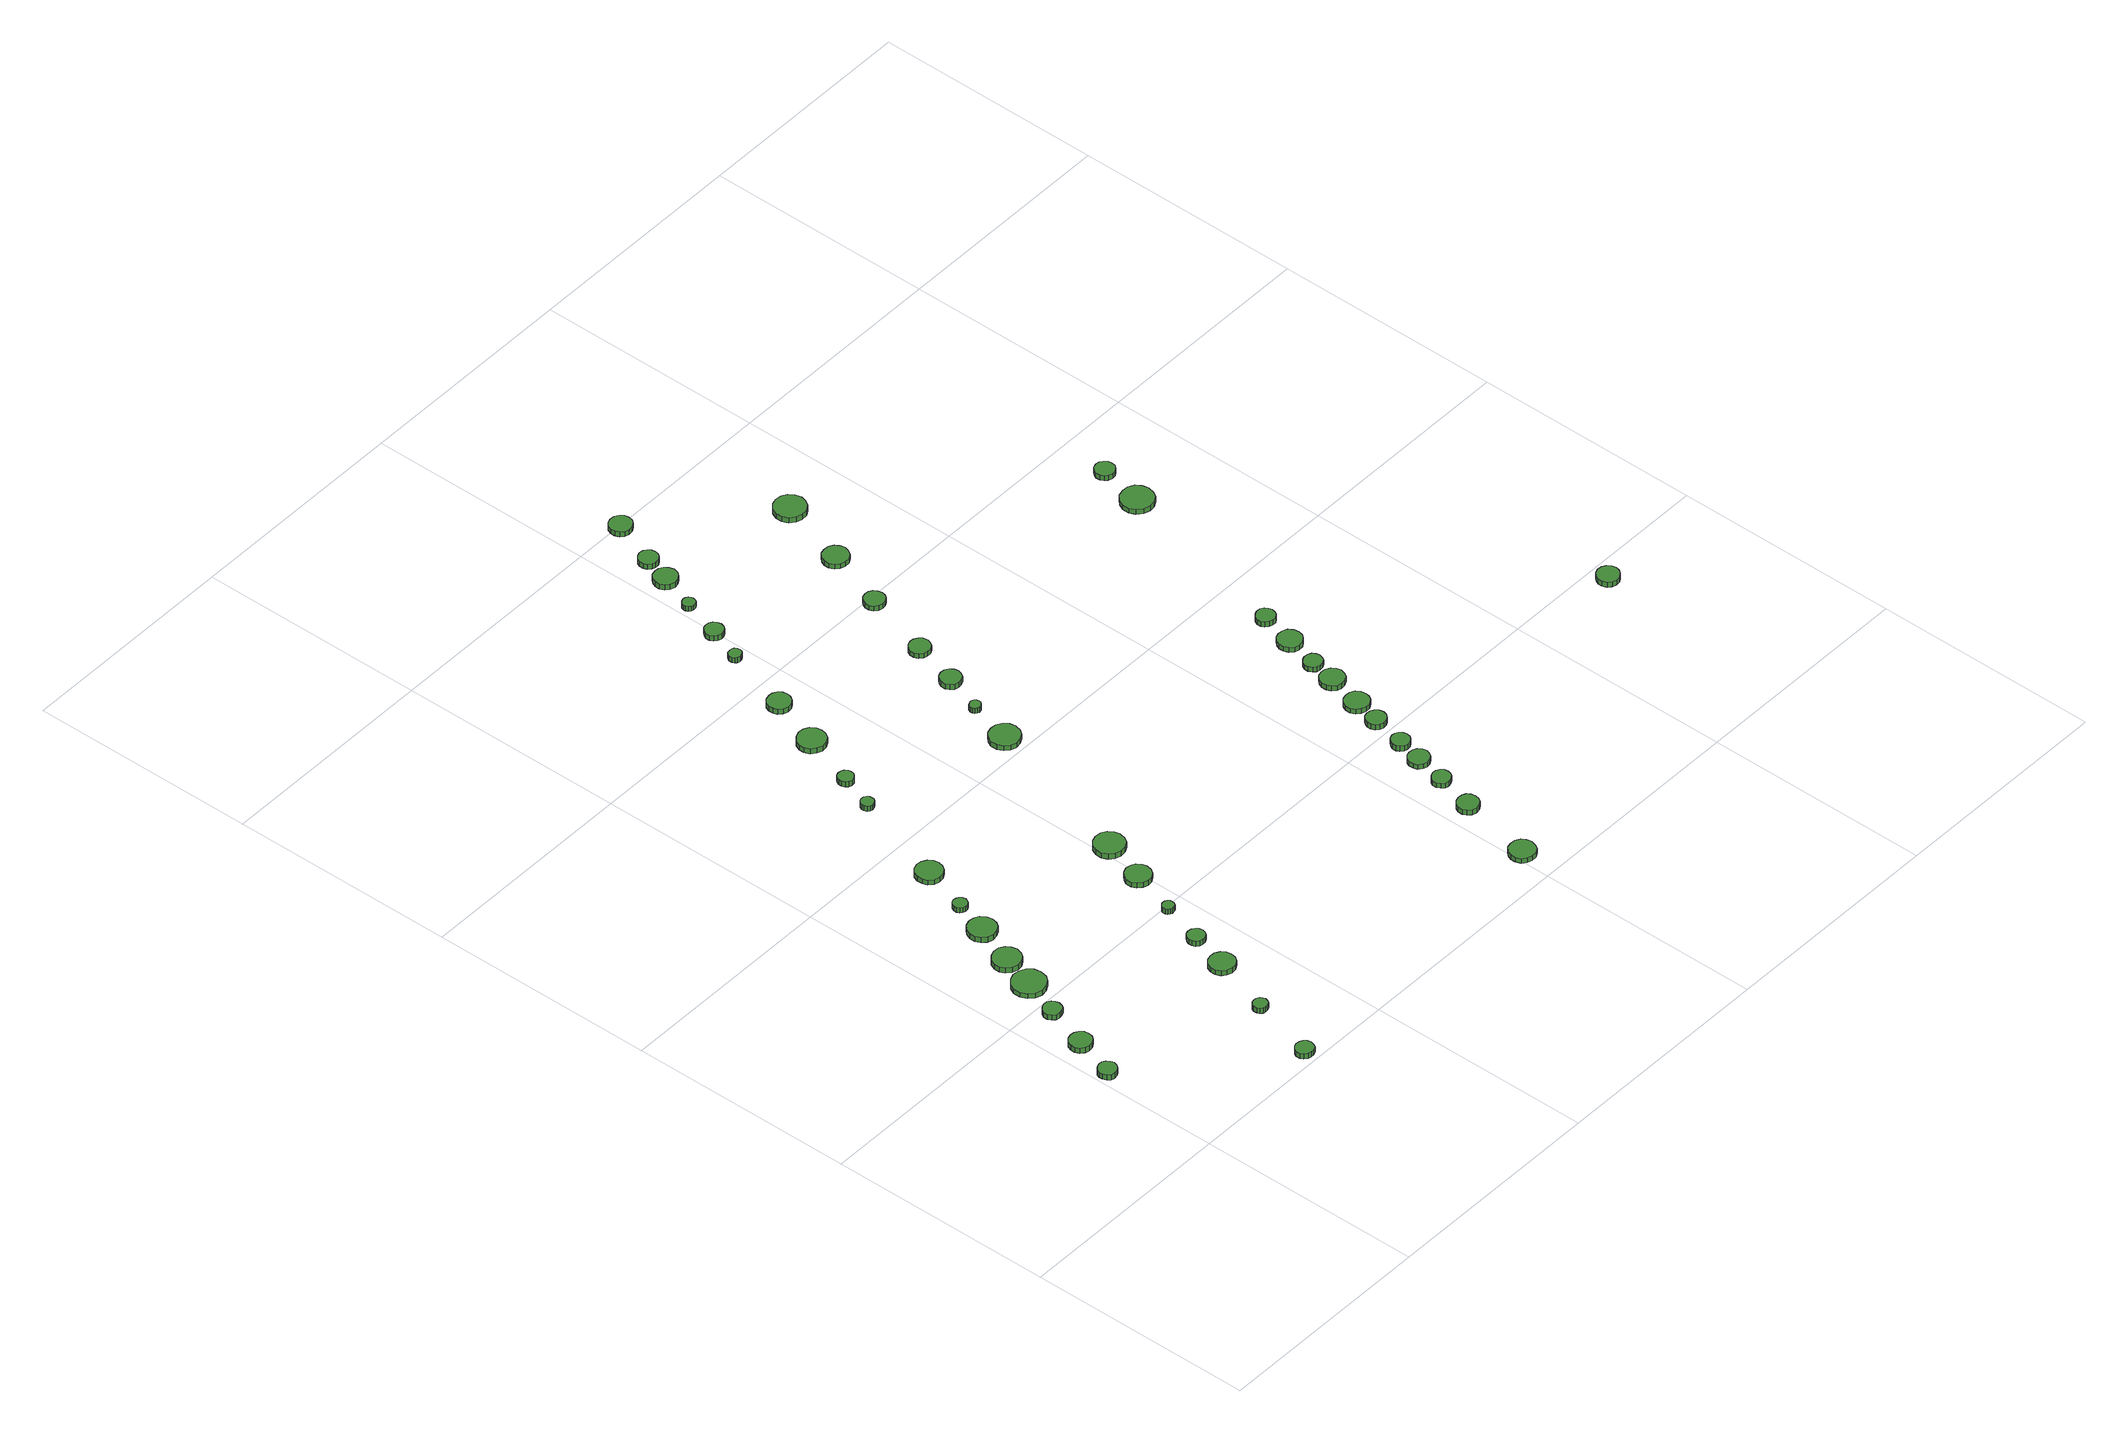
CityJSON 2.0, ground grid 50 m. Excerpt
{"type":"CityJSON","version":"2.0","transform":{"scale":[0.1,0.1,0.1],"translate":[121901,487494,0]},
"CityObjects":{
"tree1":{"type":"SolitaryVegetationObject","attributes":{"function":"something"},"geometry":[{"type":"MultiSurface","lod":"1","boundaries":[[[0,1,2,3,4,5,6,7,8,9,10,11,12,13,14]],[[15,16,17,18,19,20,21,22,23,24,25,26,27,28,29]],[[0,29,28,1]],[[1,28,27,2]],[[2,27,26,3]],[[3,26,25,4]],[[4,25,24,5]],[[5,24,23,6]],[[6,23,22,7]],[[7,22,21,8]],[[8,21,20,9]],[[9,20,19,10]],[[10,19,18,11]],[[11,18,17,12]],[[12,17,16,13]],[[13,16,15,14]],[[14,15,29,0]]]}]},
"tree2":{"type":"SolitaryVegetationObject","attributes":{"function":"something"},"geometry":[{"type":"MultiSurface","lod":"1","boundaries":[[[30,31,32,33,34,35,36,37,38,39,40,41,42,43,44]],[[45,46,47,48,49,50,51,52,53,54,55,56,57,58,59]],[[30,59,58,31]],[[31,58,57,32]],[[32,57,56,33]],[[33,56,55,34]],[[34,55,54,35]],[[35,54,53,36]],[[36,53,52,37]],[[37,52,51,38]],[[38,51,50,39]],[[39,50,49,40]],[[40,49,48,41]],[[41,48,47,42]],[[42,47,46,43]],[[43,46,45,44]],[[44,45,59,30]]]}]},
"tree3":{"type":"SolitaryVegetationObject","attributes":{"function":"something"},"geometry":[{"type":"MultiSurface","lod":"1","boundaries":[[[60,61,62,63,64,65,66,67,68,69,70,71,72,73,74]],[[75,76,77,78,79,80,81,82,83,84,85,86,87,88,89]],[[60,89,88,61]],[[61,88,87,62]],[[62,87,86,63]],[[63,86,85,64]],[[64,85,84,65]],[[65,84,83,66]],[[66,83,82,67]],[[67,82,81,68]],[[68,81,80,69]],[[69,80,79,70]],[[70,79,78,71]],[[71,78,77,72]],[[72,77,76,73]],[[73,76,75,74]],[[74,75,89,60]]]}]},
"tree4":{"type":"SolitaryVegetationObject","attributes":{"function":"something"},"geometry":[{"type":"MultiSurface","lod":"1","boundaries":[[[90,91,92,93,94,95,96,97,98,99,100,101,102,103,104]],[[105,106,107,108,109,110,111,112,113,114,115,116,117,118,119]],[[90,119,118,91]],[[91,118,117,92]],[[92,117,116,93]],[[93,116,115,94]],[[94,115,114,95]],[[95,114,113,96]],[[96,113,112,97]],[[97,112,111,98]],[[98,111,110,99]],[[99,110,109,100]],[[100,109,108,101]],[[101,108,107,102]],[[102,107,106,103]],[[103,106,105,104]],[[104,105,119,90]]]}]},
"tree5":{"type":"SolitaryVegetationObject","attributes":{"function":"something"},"geometry":[{"type":"MultiSurface","lod":"1","boundaries":[[[120,121,122,123,124,125,126,127,128,129,130,131,132,133,134]],[[135,136,137,138,139,140,141,142,143,144,145,146,147,148,149]],[[120,149,148,121]],[[121,148,147,122]],[[122,147,146,123]],[[123,146,145,124]],[[124,145,144,125]],[[125,144,143,126]],[[126,143,142,127]],[[127,142,141,128]],[[128,141,140,129]],[[129,140,139,130]],[[130,139,138,131]],[[131,138,137,132]],[[132,137,136,133]],[[133,136,135,134]],[[134,135,149,120]]]}]},
"tree6":{"type":"SolitaryVegetationObject","attributes":{"function":"something"},"geometry":[{"type":"MultiSurface","lod":"1","boundaries":[[[150,151,152,153,154,155,156,157,158,159,160,161,162,163,164]],[[165,166,167,168,169,170,171,172,173,174,175,176,177,178,179]],[[150,179,178,151]],[[151,178,177,152]],[[152,177,176,153]],[[153,176,175,154]],[[154,175,174,155]],[[155,174,173,156]],[[156,173,172,157]],[[157,172,171,158]],[[158,171,170,159]],[[159,170,169,160]],[[160,169,168,161]],[[161,168,167,162]],[[162,167,166,163]],[[163,166,165,164]],[[164,165,179,150]]]}]},
"tree7":{"type":"SolitaryVegetationObject","attributes":{"function":"something"},"geometry":[{"type":"MultiSurface","lod":"1","boundaries":[[[180,181,182,183,184,185,186,187,188,189,190,191,192,193,194]],[[195,196,197,198,199,200,201,202,203,204,205,206,207,208,209]],[[180,209,208,181]],[[181,208,207,182]],[[182,207,206,183]],[[183,206,205,184]],[[184,205,204,185]],[[185,204,203,186]],[[186,203,202,187]],[[187,202,201,188]],[[188,201,200,189]],[[189,200,199,190]],[[190,199,198,191]],[[191,198,197,192]],[[192,197,196,193]],[[193,196,195,194]],[[194,195,209,180]]]}]},
"tree8":{"type":"SolitaryVegetationObject","attributes":{"function":"something"},"geometry":[{"type":"MultiSurface","lod":"1","boundaries":[[[210,211,212,213,214,215,216,217,218,219,220,221,222,223,224]],[[225,226,227,228,229,230,231,232,233,234,235,236,237,238,239]],[[210,239,238,211]],[[211,238,237,212]],[[212,237,236,213]],[[213,236,235,214]],[[214,235,234,215]],[[215,234,233,216]],[[216,233,232,217]],[[217,232,231,218]],[[218,231,230,219]],[[219,230,229,220]],[[220,229,228,221]],[[221,228,227,222]],[[222,227,226,223]],[[223,226,225,224]],[[224,225,239,210]]]}]},
"tree9":{"type":"SolitaryVegetationObject","attributes":{"function":"something"},"geometry":[{"type":"MultiSurface","lod":"1","boundaries":[[[240,241,242,243,244,245,246,247,248,249,250,251,252,253,254]],[[255,256,257,258,259,260,261,262,263,264,265,266,267,268,269]],[[240,269,268,241]],[[241,268,267,242]],[[242,267,266,243]],[[243,266,265,244]],[[244,265,264,245]],[[245,264,263,246]],[[246,263,262,247]],[[247,262,261,248]],[[248,261,260,249]],[[249,260,259,250]],[[250,259,258,251]],[[251,258,257,252]],[[252,257,256,253]],[[253,256,255,254]],[[254,255,269,240]]]}]},
"tree10":{"type":"SolitaryVegetationObject","attributes":{"function":"something"},"geometry":[{"type":"MultiSurface","lod":"1","boundaries":[[[270,271,272,273,274,275,276,277,278,279,280,281,282,283,284]],[[285,286,287,288,289,290,291,292,293,294,295,296,297,298,299]],[[270,299,298,271]],[[271,298,297,272]],[[272,297,296,273]],[[273,296,295,274]],[[274,295,294,275]],[[275,294,293,276]],[[276,293,292,277]],[[277,292,291,278]],[[278,291,290,279]],[[279,290,289,280]],[[280,289,288,281]],[[281,288,287,282]],[[282,287,286,283]],[[283,286,285,284]],[[284,285,299,270]]]}]},
"tree11":{"type":"SolitaryVegetationObject","attributes":{"function":"something"},"geometry":[{"type":"MultiSurface","lod":"1","boundaries":[[[300,301,302,303,304,305,306,307,308,309,310,311,312,313,314]],[[315,316,317,318,319,320,321,322,323,324,325,326,327,328,329]],[[300,329,328,301]],[[301,328,327,302]],[[302,327,326,303]],[[303,326,325,304]],[[304,325,324,305]],[[305,324,323,306]],[[306,323,322,307]],[[307,322,321,308]],[[308,321,320,309]],[[309,320,319,310]],[[310,319,318,311]],[[311,318,317,312]],[[312,317,316,313]],[[313,316,315,314]],[[314,315,329,300]]]}]},
"tree12":{"type":"SolitaryVegetationObject","attributes":{"function":"something"},"geometry":[{"type":"MultiSurface","lod":"1","boundaries":[[[330,331,332,333,334,335,336,337,338,339,340,341,342,343,344]],[[345,346,347,348,349,350,351,352,353,354,355,356,357,358,359]],[[330,359,358,331]],[[331,358,357,332]],[[332,357,356,333]],[[333,356,355,334]],[[334,355,354,335]],[[335,354,353,336]],[[336,353,352,337]],[[337,352,351,338]],[[338,351,350,339]],[[339,350,349,340]],[[340,349,348,341]],[[341,348,347,342]],[[342,347,346,343]],[[343,346,345,344]],[[344,345,359,330]]]}]},
"tree13":{"type":"SolitaryVegetationObject","attributes":{"function":"something"},"geometry":[{"type":"MultiSurface","lod":"1","boundaries":[[[360,361,362,363,364,365,366,367,368,369,370,371,372,373,374]],[[375,376,377,378,379,380,381,382,383,384,385,386,387,388,389]],[[360,389,388,361]],[[361,388,387,362]],[[362,387,386,363]],[[363,386,385,364]],[[364,385,384,365]],[[365,384,383,366]],[[366,383,382,367]],[[367,382,381,368]],[[368,381,380,369]],[[369,380,379,370]],[[370,379,378,371]],[[371,378,377,372]],[[372,377,376,373]],[[373,376,375,374]],[[374,375,389,360]]]}]},
"tree14":{"type":"SolitaryVegetationObject","attributes":{"function":"something"},"geometry":[{"type":"MultiSurface","lod":"1","boundaries":[[[390,391,392,393,394,395,396,397,398,399,400,401,402,403,404]],[[405,406,407,408,409,410,411,412,413,414,415,416,417,418,419]],[[390,419,418,391]],[[391,418,417,392]],[[392,417,416,393]],[[393,416,415,394]],[[394,415,414,395]],[[395,414,413,396]],[[396,413,412,397]],[[397,412,411,398]],[[398,411,410,399]],[[399,410,409,400]],[[400,409,408,401]],[[401,408,407,402]],[[402,407,406,403]],[[403,406,405,404]],[[404,405,419,390]]]}]},
"tree15":{"type":"SolitaryVegetationObject","attributes":{"function":"something"},"geometry":[{"type":"MultiSurface","lod":"1","boundaries":[[[420,421,422,423,424,425,426,427,428,429,430,431,432,433,434]],[[435,436,437,438,439,440,441,442,443,444,445,446,447,448,449]],[[420,449,448,421]],[[421,448,447,422]],[[422,447,446,423]],[[423,446,445,424]],[[424,445,444,425]],[[425,444,443,426]],[[426,443,442,427]],[[427,442,441,428]],[[428,441,440,429]],[[429,440,439,430]],[[430,439,438,431]],[[431,438,437,432]],[[432,437,436,433]],[[433,436,435,434]],[[434,435,449,420]]]}]},
"tree16":{"type":"SolitaryVegetationObject","attributes":{"function":"something"},"geometry":[{"type":"MultiSurface","lod":"1","boundaries":[[[450,451,452,453,454,455,456,457,458,459,460,461,462,463,464]],[[465,466,467,468,469,470,471,472,473,474,475,476,477,478,479]],[[450,479,478,451]],[[451,478,477,452]],[[452,477,476,453]],[[453,476,475,454]],[[454,475,474,455]],[[455,474,473,456]],[[456,473,472,457]],[[457,472,471,458]],[[458,471,470,459]],[[459,470,469,460]],[[460,469,468,461]],[[461,468,467,462]],[[462,467,466,463]],[[463,466,465,464]],[[464,465,479,450]]]}]},
"tree17":{"type":"SolitaryVegetationObject","attributes":{"function":"something"},"geometry":[{"type":"MultiSurface","lod":"1","boundaries":[[[480,481,482,483,484,485,486,487,488,489,490,491,492,493,494]],[[495,496,497,498,499,500,501,502,503,504,505,506,507,508,509]],[[480,509,508,481]],[[481,508,507,482]],[[482,507,506,483]],[[483,506,505,484]],[[484,505,504,485]],[[485,504,503,486]],[[486,503,502,487]],[[487,502,501,488]],[[488,501,500,489]],[[489,500,499,490]],[[490,499,498,491]],[[491,498,497,492]],[[492,497,496,493]],[[493,496,495,494]],[[494,495,509,480]]]}]},
"tree18":{"type":"SolitaryVegetationObject","attributes":{"function":"something"},"geometry":[{"type":"MultiSurface","lod":"1","boundaries":[[[510,511,512,513,514,515,516,517,518,519,520,521,522,523,524]],[[525,526,527,528,529,530,531,532,533,534,535,536,537,538,539]],[[510,539,538,511]],[[511,538,537,512]],[[512,537,536,513]],[[513,536,535,514]],[[514,535,534,515]],[[515,534,533,516]],[[516,533,532,517]],[[517,532,531,518]],[[518,531,530,519]],[[519,530,529,520]],[[520,529,528,521]],[[521,528,527,522]],[[522,527,526,523]],[[523,526,525,524]],[[524,525,539,510]]]}]},
"tree19":{"type":"SolitaryVegetationObject","attributes":{"function":"something"},"geometry":[{"type":"MultiSurface","lod":"1","boundaries":[[[540,541,542,543,544,545,546,547,548,549,550,551,552,553,554]],[[555,556,557,558,559,560,561,562,563,564,565,566,567,568,569]],[[540,569,568,541]],[[541,568,567,542]],[[542,567,566,543]],[[543,566,565,544]],[[544,565,564,545]],[[545,564,563,546]],[[546,563,562,547]],[[547,562,561,548]],[[548,561,560,549]],[[549,560,559,550]],[[550,559,558,551]],[[551,558,557,552]],[[552,557,556,553]],[[553,556,555,554]],[[554,555,569,540]]]}]},
"tree20":{"type":"SolitaryVegetationObject","attributes":{"function":"something"},"geometry":[{"type":"MultiSurface","lod":"1","boundaries":[[[570,571,572,573,574,575,576,577,578,579,580,581,582,583,584]],[[585,586,587,588,589,590,591,592,593,594,595,596,597,598,599]],[[570,599,598,571]],[[571,598,597,572]],[[572,597,596,573]],[[573,596,595,574]],[[574,595,594,575]],[[575,594,593,576]],[[576,593,592,577]],[[577,592,591,578]],[[578,591,590,579]],[[579,590,589,580]],[[580,589,588,581]],[[581,588,587,582]],[[582,587,586,583]],[[583,586,585,584]],[[584,585,599,570]]]}]},
"tree21":{"type":"SolitaryVegetationObject","attributes":{"function":"something"},"geometry":[{"type":"MultiSurface","lod":"1","boundaries":[[[600,601,602,603,604,605,606,607,608,609,610,611,612,613,614]],[[615,616,617,618,619,620,621,622,623,624,625,626,627,628,629]],[[600,629,628,601]],[[601,628,627,602]],[[602,627,626,603]],[[603,626,625,604]],[[604,625,624,605]],[[605,624,623,606]],[[606,623,622,607]],[[607,622,621,608]],[[608,621,620,609]],[[609,620,619,610]],[[610,619,618,611]],[[611,618,617,612]],[[612,617,616,613]],[[613,616,615,614]],[[614,615,629,600]]]}]},
"tree22":{"type":"SolitaryVegetationObject","attributes":{"function":"something"},"geometry":[{"type":"MultiSurface","lod":"1","boundaries":[[[630,631,632,633,634,635,636,637,638,639,640,641,642,643,644]],[[645,646,647,648,649,650,651,652,653,654,655,656,657,658,659]],[[630,659,658,631]],[[631,658,657,632]],[[632,657,656,633]],[[633,656,655,634]],[[634,655,654,635]],[[635,654,653,636]],[[636,653,652,637]],[[637,652,651,638]],[[638,651,650,639]],[[639,650,649,640]],[[640,649,648,641]],[[641,648,647,642]],[[642,647,646,643]],[[643,646,645,644]],[[644,645,659,630]]]}]},
"tree23":{"type":"SolitaryVegetationObject","attributes":{"function":"something"},"geometry":[{"type":"MultiSurface","lod":"1","boundaries":[[[660,661,662,663,664,665,666,667,668,669,670,671,672,673,674]],[[675,676,677,678,679,680,681,682,683,684,685,686,687,688,689]],[[660,689,688,661]],[[661,688,687,662]],[[662,687,686,663]],[[663,686,685,664]],[[664,685,684,665]],[[665,684,683,666]],[[666,683,682,667]],[[667,682,681,668]],[[668,681,680,669]],[[669,680,679,670]],[[670,679,678,671]],[[671,678,677,672]],[[672,677,676,673]],[[673,676,675,674]],[[674,675,689,660]]]}]},
"tree24":{"type":"SolitaryVegetationObject","attributes":{"function":"something"},"geometry":[{"type":"MultiSurface","lod":"1","boundaries":[[[690,691,692,693,694,695,696,697,698,699,700,701,702,703,704]],[[705,706,707,708,709,710,711,712,713,714,715,716,717,718,719]],[[690,719,718,691]],[[691,718,717,692]],[[692,717,716,693]],[[693,716,715,694]],[[694,715,714,695]],[[695,714,713,696]],[[696,713,712,697]],[[697,712,711,698]],[[698,711,710,699]],[[699,710,709,700]],[[700,709,708,701]],[[701,708,707,702]],[[702,707,706,703]],[[703,706,705,704]],[[704,705,719,690]]]}]},
"tree25":{"type":"SolitaryVegetationObject","attributes":{"function":"something"},"geometry":[{"type":"MultiSurface","lod":"1","boundaries":[[[720,721,722,723,724,725,726,727,728,729,730,731,732,733,734]],[[735,736,737,738,739,740,741,742,743,744,745,746,747,748,749]],[[720,749,748,721]],[[721,748,747,722]],[[722,747,746,723]],[[723,746,745,724]],[[724,745,744,725]],[[725,744,743,726]],[[726,743,742,727]],[[727,742,741,728]],[[728,741,740,729]],[[729,740,739,730]],[[730,739,738,731]],[[731,738,737,732]],[[732,737,736,733]],[[733,736,735,734]],[[734,735,749,720]]]}]},
"tree26":{"type":"SolitaryVegetationObject","attributes":{"function":"something"},"geometry":[{"type":"MultiSurface","lod":"1","boundaries":[[[750,751,752,753,754,755,756,757,758,759,760,761,762,763,764]],[[765,766,767,768,769,770,771,772,773,774,775,776,777,778,779]],[[750,779,778,751]],[[751,778,777,752]],[[752,777,776,753]],[[753,776,775,754]],[[754,775,774,755]],[[755,774,773,756]],[[756,773,772,757]],[[757,772,771,758]],[[758,771,770,759]],[[759,770,769,760]],[[760,769,768,761]],[[761,768,767,762]],[[762,767,766,763]],[[763,766,765,764]],[[764,765,779,750]]]}]},
"tree27":{"type":"SolitaryVegetationObject","attributes":{"function":"something"},"geometry":[{"type":"MultiSurface","lod":"1","boundaries":[[[780,781,782,783,784,785,786,787,788,789,790,791,792,793,794]],[[795,796,797,798,799,800,801,802,803,804,805,806,807,808,809]],[[780,809,808,781]],[[781,808,807,782]],[[782,807,806,783]],[[783,806,805,784]],[[784,805,804,785]],[[785,804,803,786]],[[786,803,802,787]],[[787,802,801,788]],[[788,801,800,789]],[[789,800,799,790]],[[790,799,798,791]],[[791,798,797,792]],[[792,797,796,793]],[[793,796,795,794]],[[794,795,809,780]]]}]},
"tree28":{"type":"SolitaryVegetationObject","attributes":{"function":"something"},"geometry":[{"type":"MultiSurface","lod":"1","boundaries":[[[810,811,812,813,814,815,816,817,818,819,820,821,822,823,824]],[[825,826,827,828,829,830,831,832,833,834,835,836,837,838,839]],[[810,839,838,811]],[[811,838,837,812]],[[812,837,836,813]],[[813,836,835,814]],[[814,835,834,815]],[[815,834,833,816]],[[816,833,832,817]],[[817,832,831,818]],[[818,831,830,819]],[[819,830,829,820]],[[820,829,828,821]],[[821,828,827,822]],[[822,827,826,823]],[[823,826,825,824]],[[824,825,839,810]]]}]},
"tree29":{"type":"SolitaryVegetationObject","attributes":{"function":"something"},"geometry":[{"type":"MultiSurface","lod":"1","boundaries":[[[840,841,842,843,844,845,846,847,848,849,850,851,852,853,854]],[[855,856,857,858,859,860,861,862,863,864,865,866,867,868,869]],[[840,869,868,841]],[[841,868,867,842]],[[842,867,866,843]],[[843,866,865,844]],[[844,865,864,845]],[[845,864,863,846]],[[846,863,862,847]],[[847,862,861,848]],[[848,861,860,849]],[[849,860,859,850]],[[850,859,858,851]],[[851,858,857,852]],[[852,857,856,853]],[[853,856,855,854]],[[854,855,869,840]]]}]},
"tree30":{"type":"SolitaryVegetationObject","attributes":{"function":"something"},"geometry":[{"type":"MultiSurface","lod":"1","boundaries":[[[870,871,872,873,874,875,876,877,878,879,880,881,882,883,884]],[[885,886,887,888,889,890,891,892,893,894,895,896,897,898,899]],[[870,899,898,871]],[[871,898,897,872]],[[872,897,896,873]],[[873,896,895,874]],[[874,895,894,875]],[[875,894,893,876]],[[876,893,892,877]],[[877,892,891,878]],[[878,891,890,879]],[[879,890,889,880]],[[880,889,888,881]],[[881,888,887,882]],[[882,887,886,883]],[[883,886,885,884]],[[884,885,899,870]]]}]},
"tree31":{"type":"SolitaryVegetationObject","attributes":{"function":"something"},"geometry":[{"type":"MultiSurface","lod":"1","boundaries":[[[900,901,902,903,904,905,906,907,908,909,910,911,912,913,914]],[[915,916,917,918,919,920,921,922,923,924,925,926,927,928,929]],[[900,929,928,901]],[[901,928,927,902]],[[902,927,926,903]],[[903,926,925,904]],[[904,925,924,905]],[[905,924,923,906]],[[906,923,922,907]],[[907,922,921,908]],[[908,921,920,909]],[[909,920,919,910]],[[910,919,918,911]],[[911,918,917,912]],[[912,917,916,913]],[[913,916,915,914]],[[914,915,929,900]]]}]},
"tree32":{"type":"SolitaryVegetationObject","attributes":{"function":"something"},"geometry":[{"type":"MultiSurface","lod":"1","boundaries":[[[930,931,932,933,934,935,936,937,938,939,940,941,942,943,944]],[[945,946,947,948,949,950,951,952,953,954,955,956,957,958,959]],[[930,959,958,931]],[[931,958,957,932]],[[932,957,956,933]],[[933,956,955,934]],[[934,955,954,935]],[[935,954,953,936]],[[936,953,952,937]],[[937,952,951,938]],[[938,951,950,939]],[[939,950,949,940]],[[940,949,948,941]],[[941,948,947,942]],[[942,947,946,943]],[[943,946,945,944]],[[944,945,959,930]]]}]},
"tree33":{"type":"SolitaryVegetationObject","attributes":{"function":"something"},"geometry":[{"type":"MultiSurface","lod":"1","boundaries":[[[960,961,962,963,964,965,966,967,968,969,970,971,972,973,974]],[[975,976,977,978,979,980,981,982,983,984,985,986,987,988,989]],[[960,989,988,961]],[[961,988,987,962]],[[962,987,986,963]],[[963,986,985,964]],[[964,985,984,965]],[[965,984,983,966]],[[966,983,982,967]],[[967,982,981,968]],[[968,981,980,969]],[[969,980,979,970]],[[970,979,978,971]],[[971,978,977,972]],[[972,977,976,973]],[[973,976,975,974]],[[974,975,989,960]]]}]},
"tree34":{"type":"SolitaryVegetationObject","attributes":{"function":"something"},"geometry":[{"type":"MultiSurface","lod":"1","boundaries":[[[990,991,992,993,994,995,996,997,998,999,1000,1001,1002,1003,1004]],[[1005,1006,1007,1008,1009,1010,1011,1012,1013,1014,1015,1016,1017,1018,1019]],[[990,1019,1018,991]],[[991,1018,1017,992]],[[992,1017,1016,993]],[[993,1016,1015,994]],[[994,1015,1014,995]],[[995,1014,1013,996]],[[996,1013,1012,997]],[[997,1012,1011,998]],[[998,1011,1010,999]],[[999,1010,1009,1000]],[[1000,1009,1008,1001]],[[1001,1008,1007,1002]],[[1002,1007,1006,1003]],[[1003,1006,1005,1004]],[[1004,1005,1019,990]]]}]},
"tree35":{"type":"SolitaryVegetationObject","attributes":{"function":"something"},"geometry":[{"type":"MultiSurface","lod":"1","boundaries":[[[1020,1021,1022,1023,1024,1025,1026,1027,1028,1029,1030,1031,1032,1033,1034]],[[1035,1036,1037,1038,1039,1040,1041,1042,1043,1044,1045,1046,1047,1048,1049]],[[1020,1049,1048,1021]],[[1021,1048,1047,1022]],[[1022,1047,1046,1023]],[[1023,1046,1045,1024]],[[1024,1045,1044,1025]],[[1025,1044,1043,1026]],[[1026,1043,1042,1027]],[[1027,1042,1041,1028]],[[1028,1041,1040,1029]],[[1029,1040,1039,1030]],[[1030,1039,1038,1031]],[[1031,1038,1037,1032]],[[1032,1037,1036,1033]],[[1033,1036,1035,1034]],[[1034,1035,1049,1020]]]}]},
"tree36":{"type":"SolitaryVegetationObject","attributes":{"function":"something"},"geometry":[{"type":"MultiSurface","lod":"1","boundaries":[[[1050,1051,1052,1053,1054,1055,1056,1057,1058,1059,1060,1061,1062,1063,1064]],[[1065,1066,1067,1068,1069,1070,1071,1072,1073,1074,1075,1076,1077,1078,1079]],[[1050,1079,1078,1051]],[[1051,1078,1077,1052]],[[1052,1077,1076,1053]],[[1053,1076,1075,1054]],[[1054,1075,1074,1055]],[[1055,1074,1073,1056]],[[1056,1073,1072,1057]],[[1057,1072,1071,1058]],[[1058,1071,1070,1059]],[[1059,1070,1069,1060]],[[1060,1069,1068,1061]],[[1061,1068,1067,1062]],[[1062,1067,1066,1063]],[[1063,1066,1065,1064]],[[1064,1065,1079,1050]]]}]},
"tree37":{"type":"SolitaryVegetationObject","attributes":{"function":"something"},"geometry":[{"type":"MultiSurface","lod":"1","boundaries":[[[1080,1081,1082,1083,1084,1085,1086,1087,1088,1089,1090,1091,1092,1093,1094]],[[1095,1096,1097,1098,1099,1100,1101,1102,1103,1104,1105,1106,1107,1108,1109]],[[1080,1109,1108,1081]],[[1081,1108,1107,1082]],[[1082,1107,1106,1083]],[[1083,1106,1105,1084]],[[1084,1105,1104,1085]],[[1085,1104,1103,1086]],[[1086,1103,1102,1087]],[[1087,1102,1101,1088]],[[1088,1101,1100,1089]],[[1089,1100,1099,1090]],[[1090,1099,1098,1091]],[[1091,1098,1097,1092]],[[1092,1097,1096,1093]],[[1093,1096,1095,1094]],[[1094,1095,1109,1080]]]}]},
"tree38":{"type":"SolitaryVegetationObject","attributes":{"function":"something"},"geometry":[{"type":"MultiSurface","lod":"1","boundaries":[[[1110,1111,1112,1113,1114,1115,1116,1117,1118,1119,1120,1121,1122,1123,1124]],[[1125,1126,1127,1128,1129,1130,1131,1132,1133,1134,1135,1136,1137,1138,1139]],[[1110,1139,1138,1111]],[[1111,1138,1137,1112]],[[1112,1137,1136,1113]],[[1113,1136,1135,1114]],[[1114,1135,1134,1115]],[[1115,1134,1133,1116]],[[1116,1133,1132,1117]],[[1117,1132,1131,1118]],[[1118,1131,1130,1119]],[[1119,1130,1129,1120]],[[1120,1129,1128,1121]],[[1121,1128,1127,1122]],[[1122,1127,1126,1123]],[[1123,1126,1125,1124]],[[1124,1125,1139,1110]]]}]},
"tree39":{"type":"SolitaryVegetationObject","attributes":{"function":"something"},"geometry":[{"type":"MultiSurface","lod":"1","boundaries":[[[1140,1141,1142,1143,1144,1145,1146,1147,1148,1149,1150,1151,1152,1153,1154]],[[1155,1156,1157,1158,1159,1160,1161,1162,1163,1164,1165,1166,1167,1168,1169]],[[1140,1169,1168,1141]],[[1141,1168,1167,1142]],[[1142,1167,1166,1143]],[[1143,1166,1165,1144]],[[1144,1165,1164,1145]],[[1145,1164,1163,1146]],[[1146,1163,1162,1147]],[[1147,1162,1161,1148]],[[1148,1161,1160,1149]],[[1149,1160,1159,1150]],[[1150,1159,1158,1151]],[[1151,1158,1157,1152]],[[1152,1157,1156,1153]],[[1153,1156,1155,1154]],[[1154,1155,1169,1140]]]}]},
"tree40":{"type":"SolitaryVegetationObject","attributes":{"function":"something"},"geometry":[{"type":"MultiSurface","lod":"1","boundaries":[[[1170,1171,1172,1173,1174,1175,1176,1177,1178,1179,1180,1181,1182,1183,1184]],[[1185,1186,1187,1188,1189,1190,1191,1192,1193,1194,1195,1196,1197,1198,1199]],[[1170,1199,1198,1171]],[[1171,1198,1197,1172]],[[1172,1197,1196,1173]],[[1173,1196,1195,1174]],[[1174,1195,1194,1175]],[[1175,1194,1193,1176]],[[1176,1193,1192,1177]],[[1177,1192,1191,1178]],[[1178,1191,1190,1179]],[[1179,1190,1189,1180]],[[1180,1189,1188,1181]],[[1181,1188,1187,1182]],[[1182,1187,1186,1183]],[[1183,1186,1185,1184]],[[1184,1185,1199,1170]]]}]},
"tree41":{"type":"SolitaryVegetationObject","attributes":{"function":"something"},"geometry":[{"type":"MultiSurface","lod":"1","boundaries":[[[1200,1201,1202,1203,1204,1205,1206,1207,1208,1209,1210,1211,1212,1213,1214]],[[1215,1216,1217,1218,1219,1220,1221,1222,1223,1224,1225,1226,1227,1228,1229]],[[1200,1229,1228,1201]],[[1201,1228,1227,1202]],[[1202,1227,1226,1203]],[[1203,1226,1225,1204]],[[1204,1225,1224,1205]],[[1205,1224,1223,1206]],[[1206,1223,1222,1207]],[[1207,1222,1221,1208]],[[1208,1221,1220,1209]],[[1209,1220,1219,1210]],[[1210,1219,1218,1211]],[[1211,1218,1217,1212]],[[1212,1217,1216,1213]],[[1213,1216,1215,1214]],[[1214,1215,1229,1200]]]}]},
"tree42":{"type":"SolitaryVegetationObject","attributes":{"function":"something"},"geometry":[{"type":"MultiSurface","lod":"1","boundaries":[[[1230,1231,1232,1233,1234,1235,1236,1237,1238,1239,1240,1241,1242,1243,1244]],[[1245,1246,1247,1248,1249,1250,1251,1252,1253,1254,1255,1256,1257,1258,1259]],[[1230,1259,1258,1231]],[[1231,1258,1257,1232]],[[1232,1257,1256,1233]],[[1233,1256,1255,1234]],[[1234,1255,1254,1235]],[[1235,1254,1253,1236]],[[1236,1253,1252,1237]],[[1237,1252,1251,1238]],[[1238,1251,1250,1239]],[[1239,1250,1249,1240]],[[1240,1249,1248,1241]],[[1241,1248,1247,1242]],[[1242,1247,1246,1243]],[[1243,1246,1245,1244]],[[1244,1245,1259,1230]]]}]},
"tree43":{"type":"SolitaryVegetationObject","attributes":{"function":"something"},"geometry":[{"type":"MultiSurface","lod":"1","boundaries":[[[1260,1261,1262,1263,1264,1265,1266,1267,1268,1269,1270,1271,1272,1273,1274]],[[1275,1276,1277,1278,1279,1280,1281,1282,1283,1284,1285,1286,1287,1288,1289]],[[1260,1289,1288,1261]],[[1261,1288,1287,1262]],[[1262,1287,1286,1263]],[[1263,1286,1285,1264]],[[1264,1285,1284,1265]],[[1265,1284,1283,1266]],[[1266,1283,1282,1267]],[[1267,1282,1281,1268]],[[1268,1281,1280,1269]],[[1269,1280,1279,1270]],[[1270,1279,1278,1271]],[[1271,1278,1277,1272]],[[1272,1277,1276,1273]],[[1273,1276,1275,1274]],[[1274,1275,1289,1260]]]}]},
"tree44":{"type":"SolitaryVegetationObject","attributes":{"function":"something"},"geometry":[{"type":"MultiSurface","lod":"1","boundaries":[[[1290,1291,1292,1293,1294,1295,1296,1297,1298,1299,1300,1301,1302,1303,1304]],[[1305,1306,1307,1308,1309,1310,1311,1312,1313,1314,1315,1316,1317,1318,1319]],[[1290,1319,1318,1291]],[[1291,1318,1317,1292]],[[1292,1317,1316,1293]],[[1293,1316,1315,1294]],[[1294,1315,1314,1295]],[[1295,1314,1313,1296]],[[1296,1313,1312,1297]],[[1297,1312,1311,1298]],[[1298,1311,1310,1299]],[[1299,1310,1309,1300]],[[1300,1309,1308,1301]],[[1301,1308,1307,1302]],[[1302,1307,1306,1303]],[[1303,1306,1305,1304]],[[1304,1305,1319,1290]]]}]},
"tree45":{"type":"SolitaryVegetationObject","attributes":{"function":"something"},"geometry":[{"type":"MultiSurface","lod":"1","boundaries":[[[1320,1321,1322,1323,1324,1325,1326,1327,1328,1329,1330,1331,1332,1333,1334]],[[1335,1336,1337,1338,1339,1340,1341,1342,1343,1344,1345,1346,1347,1348,1349]],[[1320,1349,1348,1321]],[[1321,1348,1347,1322]],[[1322,1347,1346,1323]],[[1323,1346,1345,1324]],[[1324,1345,1344,1325]],[[1325,1344,1343,1326]],[[1326,1343,1342,1327]],[[1327,1342,1341,1328]],[[1328,1341,1340,1329]],[[1329,1340,1339,1330]],[[1330,1339,1338,1331]],[[1331,1338,1337,1332]],[[1332,1337,1336,1333]],[[1333,1336,1335,1334]],[[1334,1335,1349,1320]]]}]},
"tree46":{"type":"SolitaryVegetationObject","attributes":{"function":"something"},"geometry":[{"type":"MultiSurface","lod":"1","boundaries":[[[1350,1351,1352,1353,1354,1355,1356,1357,1358,1359,1360,1361,1362,1363,1364]],[[1365,1366,1367,1368,1369,1370,1371,1372,1373,1374,1375,1376,1377,1378,1379]],[[1350,1379,1378,1351]],[[1351,1378,1377,1352]],[[1352,1377,1376,1353]],[[1353,1376,1375,1354]],[[1354,1375,1374,1355]],[[1355,1374,1373,1356]],[[1356,1373,1372,1357]],[[1357,1372,1371,1358]],[[1358,1371,1370,1359]],[[1359,1370,1369,1360]],[[1360,1369,1368,1361]],[[1361,1368,1367,1362]],[[1362,1367,1366,1363]],[[1363,1366,1365,1364]],[[1364,1365,1379,1350]]]}]}
},
"vertices":[
[47,278,16],[45,286,16],[40,293,16],[33,297,16],[24,298,16],[16,295,16],[10,290,16],[7,282,16],[7,274,16],[10,266,16],[16,260,16],[24,258,16],[33,259,16],[40,263,16],[45,270,16],[45,270,3],[40,263,3],[33,259,3],[24,258,3],[16,260,3],[10,266,3],[7,274,3],[7,282,3],[10,290,3],[16,295,3],[24,298,3],[33,297,3],[40,293,3],[45,286,3],[47,278,3],
[79,369,16],[77,379,16],[71,387,16],[62,392,16],[52,393,16],[43,390,16],[35,383,16],[31,374,16],[31,364,16],[35,355,16],[43,348,16],[52,345,16],[62,346,16],[71,351,16],[77,359,16],[77,359,3],[71,351,3],[62,346,3],[52,345,3],[43,348,3],[35,355,3],[31,364,3],[31,374,3],[35,383,3],[43,390,3],[52,393,3],[62,392,3],[71,387,3],[77,379,3],[79,369,3],
[109,469,16],[107,477,16],[103,484,16],[95,488,16],[87,489,16],[79,486,16],[73,481,16],[69,473,16],[69,465,16],[73,457,16],[79,451,16],[87,449,16],[95,450,16],[103,454,16],[107,461,16],[107,461,3],[103,454,3],[95,450,3],[87,449,3],[79,451,3],[73,457,3],[69,465,3],[69,473,3],[73,481,3],[79,486,3],[87,489,3],[95,488,3],[103,484,3],[107,477,3],[109,469,3],
[154,552,16],[151,567,16],[142,579,16],[129,586,16],[114,588,16],[100,583,16],[89,573,16],[83,560,16],[83,545,16],[89,531,16],[100,521,16],[114,516,16],[129,518,16],[142,525,16],[151,537,16],[151,537,4],[142,525,4],[129,518,4],[114,516,4],[100,521,4],[89,531,4],[83,545,4],[83,560,4],[89,573,4],[100,583,4],[114,588,4],[129,586,4],[142,579,4],[151,567,4],[154,552,4],
[335,29,16],[333,37,16],[329,43,16],[321,47,16],[313,48,16],[306,46,16],[300,40,16],[296,33,16],[296,25,16],[300,18,16],[306,12,16],[313,10,16],[321,10,16],[329,14,16],[333,21,16],[333,21,3],[329,14,3],[321,10,3],[313,10,3],[306,12,3],[300,18,3],[296,25,3],[296,33,3],[300,40,3],[306,46,3],[313,48,3],[321,47,3],[329,43,3],[333,37,3],[335,29,3],
[174,629,16],[171,641,16],[164,651,16],[153,658,16],[140,659,16],[128,655,16],[118,647,16],[113,635,16],[113,622,16],[118,611,16],[128,602,16],[140,598,16],[153,600,16],[164,606,16],[171,616,16],[171,616,3],[164,606,3],[153,600,3],[140,598,3],[128,602,3],[118,611,3],[113,622,3],[113,635,3],[118,647,3],[128,655,3],[140,659,3],[153,658,3],[164,651,3],[171,641,3],[174,629,3],
[209,721,16],[206,733,16],[199,744,16],[188,750,16],[175,751,16],[163,747,16],[154,739,16],[149,727,16],[149,714,16],[154,703,16],[163,694,16],[175,690,16],[188,692,16],[199,698,16],[206,708,16],[206,708,3],[199,698,3],[188,692,3],[175,690,3],[163,694,3],[154,703,3],[149,714,3],[149,727,3],[154,739,3],[163,747,3],[175,751,3],[188,750,3],[199,744,3],[206,733,3],[209,721,3],
[374,176,15],[372,182,15],[369,187,15],[363,190,15],[356,191,15],[350,189,15],[345,185,15],[343,179,15],[343,172,15],[345,166,15],[350,162,15],[356,160,15],[363,161,15],[369,164,15],[372,169,15],[372,169,2],[369,164,2],[363,161,2],[356,160,2],[350,162,2],[345,166,2],[343,172,2],[343,179,2],[345,185,2],[350,189,2],[356,191,2],[363,190,2],[369,187,2],[372,182,2],[374,176,2],
[220,797,16],[218,804,16],[214,809,16],[209,812,16],[203,813,16],[196,811,16],[192,807,16],[189,801,16],[189,794,16],[192,788,16],[196,784,16],[203,782,16],[209,783,16],[214,786,16],[218,791,16],[218,791,4],[214,786,4],[209,783,4],[203,782,4],[196,784,4],[192,788,4],[189,794,4],[189,801,4],[192,807,4],[196,811,4],[203,813,4],[209,812,4],[214,809,4],[218,804,4],[220,797,4],
[428,308,16],[426,319,16],[419,328,16],[409,334,16],[398,335,16],[387,332,16],[378,324,16],[373,313,16],[373,302,16],[378,291,16],[387,284,16],[398,280,16],[409,281,16],[419,287,16],[426,296,16],[426,296,4],[419,287,4],[409,281,4],[398,280,4],[387,284,4],[378,291,4],[373,302,4],[373,313,4],[378,324,4],[387,332,4],[398,335,4],[409,334,4],[419,328,4],[426,319,4],[428,308,4],
[266,903,16],[263,915,16],[256,924,16],[246,930,16],[234,932,16],[222,928,16],[213,920,16],[209,909,16],[209,897,16],[213,886,16],[222,878,16],[234,874,16],[246,875,16],[256,881,16],[263,891,16],[263,891,4],[256,881,4],[246,875,4],[234,874,4],[222,878,4],[213,886,4],[209,897,4],[209,909,4],[213,920,4],[222,928,4],[234,932,4],[246,930,4],[256,924,4],[263,915,4],[266,903,4],
[445,394,16],[443,402,16],[439,408,16],[432,412,16],[424,413,16],[417,411,16],[411,405,16],[408,398,16],[408,390,16],[411,383,16],[417,378,16],[424,376,16],[432,376,16],[439,380,16],[443,387,16],[443,387,3],[439,380,3],[432,376,3],[424,376,3],[417,378,3],[411,383,3],[408,390,3],[408,398,3],[411,405,3],[417,411,3],[424,413,3],[432,412,3],[439,408,3],[443,402,3],[445,394,3],
[470,491,15],[469,496,15],[466,500,15],[461,503,15],[456,504,15],[451,502,15],[447,498,15],[445,494,15],[445,488,15],[447,483,15],[451,480,15],[456,478,15],[461,479,15],[466,481,15],[469,486,15],[469,486,2],[466,481,2],[461,479,2],[456,478,2],[451,480,2],[447,483,2],[445,488,2],[445,494,2],[447,498,2],[451,502,2],[456,504,2],[461,503,2],[466,500,2],[469,496,2],[470,491,2],
[325,1121,15],[324,1126,15],[321,1131,15],[316,1134,15],[310,1135,15],[304,1133,15],[300,1129,15],[297,1123,15],[297,1118,15],[300,1112,15],[304,1108,15],[310,1106,15],[316,1107,15],[321,1110,15],[324,1115,15],[324,1115,2],[321,1110,2],[316,1107,2],[310,1106,2],[304,1108,2],[300,1112,2],[297,1118,2],[297,1123,2],[300,1129,2],[304,1133,2],[310,1135,2],[316,1134,2],[321,1131,2],[324,1126,2],[325,1121,2],
[515,592,16],[513,603,16],[506,613,16],[496,618,16],[485,620,16],[474,616,16],[465,608,16],[460,598,16],[460,586,16],[465,576,16],[474,568,16],[485,564,16],[496,565,16],[506,571,16],[513,581,16],[513,581,4],[506,571,4],[496,565,4],[485,564,4],[474,568,4],[465,576,4],[460,586,4],[460,598,4],[465,608,4],[474,616,4],[485,620,4],[496,618,4],[506,613,4],[513,603,4],[515,592,4],
[355,1198,16],[354,1205,16],[350,1211,16],[344,1214,16],[337,1215,16],[330,1213,16],[325,1208,16],[322,1202,16],[322,1195,16],[325,1188,16],[330,1183,16],[337,1181,16],[344,1182,16],[350,1186,16],[354,1191,16],[354,1191,3],[350,1186,3],[344,1182,3],[337,1181,3],[330,1183,3],[325,1188,3],[322,1195,3],[322,1202,3],[325,1208,3],[330,1213,3],[337,1215,3],[344,1214,3],[350,1211,3],[354,1205,3],[355,1198,3],
[552,691,16],[549,704,16],[541,715,16],[530,722,16],[516,723,16],[503,719,16],[493,710,16],[487,698,16],[487,684,16],[493,671,16],[503,662,16],[516,658,16],[530,660,16],[541,666,16],[549,677,16],[549,677,3],[541,666,3],[530,660,3],[516,658,3],[503,662,3],[493,671,3],[487,684,3],[487,698,3],[493,710,3],[503,719,3],[516,723,3],[530,722,3],[541,715,3],[549,704,3],[552,691,3],
[408,1317,17],[406,1329,17],[398,1340,17],[387,1346,17],[375,1347,17],[363,1343,17],[353,1335,17],[348,1323,17],[348,1311,17],[353,1299,17],[363,1291,17],[375,1287,17],[387,1288,17],[398,1294,17],[406,1305,17],[406,1305,4],[398,1294,4],[387,1288,4],[375,1287,4],[363,1291,4],[353,1299,4],[348,1311,4],[348,1323,4],[353,1335,4],[363,1343,4],[375,1347,4],[387,1346,4],[398,1340,4],[406,1329,4],[408,1317,4],
[445,1435,16],[443,1445,16],[437,1453,16],[428,1458,16],[418,1459,16],[408,1456,16],[400,1449,16],[396,1440,16],[396,1430,16],[400,1420,16],[408,1413,16],[418,1410,16],[428,1411,16],[437,1416,16],[443,1425,16],[443,1425,3],[437,1416,3],[428,1411,3],[418,1410,3],[408,1413,3],[400,1420,3],[396,1430,3],[396,1440,3],[400,1449,3],[408,1456,3],[418,1459,3],[428,1458,3],[437,1453,3],[443,1445,3],[445,1435,3],
[658,1043,16],[655,1056,16],[647,1067,16],[635,1074,16],[622,1075,16],[609,1071,16],[599,1062,16],[593,1050,16],[593,1036,16],[599,1023,16],[609,1014,16],[622,1010,16],[635,1012,16],[647,1018,16],[655,1029,16],[655,1029,4],[647,1018,4],[635,1012,4],[622,1010,4],[609,1014,4],[599,1023,4],[593,1036,4],[593,1050,4],[599,1062,4],[609,1071,4],[622,1075,4],[635,1074,4],[647,1067,4],[655,1056,4],[658,1043,4],
[484,1587,15],[483,1592,15],[480,1597,15],[475,1600,15],[469,1600,15],[463,1599,15],[459,1595,15],[457,1590,15],[457,1584,15],[459,1579,15],[463,1575,15],[469,1573,15],[475,1574,15],[480,1577,15],[483,1581,15],[483,1581,2],[480,1577,2],[475,1574,2],[469,1573,2],[463,1575,2],[459,1579,2],[457,1584,2],[457,1590,2],[459,1595,2],[463,1599,2],[469,1600,2],[475,1600,2],[480,1597,2],[483,1592,2],[484,1587,2],
[516,1661,16],[514,1669,16],[509,1676,16],[502,1680,16],[494,1681,16],[486,1679,16],[480,1673,16],[476,1665,16],[476,1657,16],[480,1649,16],[486,1644,16],[494,1641,16],[502,1642,16],[509,1646,16],[514,1653,16],[514,1653,3],[509,1646,3],[502,1642,3],[494,1641,3],[486,1644,3],[480,1649,3],[476,1657,3],[476,1665,3],[480,1673,3],[486,1679,3],[494,1681,3],[502,1680,3],[509,1676,3],[514,1669,3],[516,1661,3],
[668,1143,15],[667,1148,15],[664,1152,15],[660,1154,15],[655,1155,15],[650,1153,15],[646,1150,15],[644,1145,15],[644,1140,15],[646,1135,15],[650,1132,15],[655,1130,15],[660,1131,15],[664,1134,15],[667,1138,15],[667,1138,2],[664,1134,2],[660,1131,2],[655,1130,2],[650,1132,2],[646,1135,2],[644,1140,2],[644,1145,2],[646,1150,2],[650,1153,2],[655,1155,2],[660,1154,2],[664,1152,2],[667,1148,2],[668,1143,2],
[1046,79,14],[1043,90,14],[1037,99,14],[1027,105,14],[1015,106,14],[1004,103,14],[995,95,14],[991,85,14],[991,73,14],[995,62,14],[1004,55,14],[1015,51,14],[1027,52,14],[1037,58,14],[1043,67,14],[1043,67,2],[1037,58,2],[1027,52,2],[1015,51,2],[1004,55,2],[995,62,2],[991,73,2],[991,85,2],[995,95,2],[1004,103,2],[1015,106,2],[1027,105,2],[1037,99,2],[1043,90,2],[1046,79,2],
[538,1749,15],[537,1754,15],[534,1759,15],[529,1762,15],[523,1763,15],[518,1761,15],[513,1757,15],[511,1752,15],[511,1746,15],[513,1741,15],[518,1737,15],[523,1735,15],[529,1736,15],[534,1739,15],[537,1743,15],[537,1743,3],[534,1739,3],[529,1736,3],[523,1735,3],[518,1737,3],[513,1741,3],[511,1746,3],[511,1752,3],[513,1757,3],[518,1761,3],[523,1763,3],[529,1762,3],[534,1759,3],[537,1754,3],[538,1749,3],
[707,1228,16],[705,1237,16],[700,1245,16],[691,1250,16],[682,1251,16],[673,1248,16],[666,1242,16],[662,1233,16],[662,1223,16],[666,1215,16],[673,1208,16],[682,1206,16],[691,1207,16],[700,1211,16],[705,1219,16],[705,1219,3],[700,1211,3],[691,1207,3],[682,1206,3],[673,1208,3],[666,1215,3],[662,1223,3],[662,1233,3],[666,1242,3],[673,1248,3],[682,1251,3],[691,1250,3],[700,1245,3],[705,1237,3],[707,1228,3],
[576,1829,17],[573,1839,17],[567,1848,17],[558,1853,17],[548,1854,17],[537,1851,17],[530,1844,17],[525,1834,17],[525,1824,17],[530,1814,17],[537,1807,17],[548,1803,17],[558,1805,17],[567,1810,17],[573,1818,17],[573,1818,4],[567,1810,4],[558,1805,4],[548,1803,4],[537,1807,4],[530,1814,4],[525,1824,4],[525,1834,4],[530,1844,4],[537,1851,4],[548,1854,4],[558,1853,4],[567,1848,4],[573,1839,4],[576,1829,4],
[736,1330,16],[734,1340,16],[728,1347,16],[720,1352,16],[711,1353,16],[702,1350,16],[695,1344,16],[691,1335,16],[691,1326,16],[695,1317,16],[702,1311,16],[711,1308,16],[720,1309,16],[728,1313,16],[734,1321,16],[734,1321,4],[728,1313,4],[720,1309,4],[711,1308,4],[702,1311,4],[695,1317,4],[691,1326,4],[691,1335,4],[695,1344,4],[702,1350,4],[711,1353,4],[720,1352,4],[728,1347,4],[734,1340,4],[736,1330,4],
[1076,244,14],[1074,254,14],[1069,262,14],[1060,266,14],[1051,267,14],[1041,264,14],[1034,258,14],[1030,249,14],[1030,239,14],[1034,231,14],[1041,224,14],[1051,221,14],[1060,222,14],[1069,227,14],[1074,235,14],[1074,235,1],[1069,227,1],[1060,222,1],[1051,221,1],[1041,224,1],[1034,231,1],[1030,239,1],[1030,249,1],[1034,258,1],[1041,264,1],[1051,267,1],[1060,266,1],[1069,262,1],[1074,254,1],[1076,244,1],
[592,1890,16],[590,1898,16],[585,1905,16],[578,1910,16],[569,1911,16],[561,1908,16],[554,1902,16],[551,1894,16],[551,1886,16],[554,1878,16],[561,1872,16],[569,1869,16],[578,1870,16],[585,1874,16],[590,1881,16],[590,1881,3],[585,1874,3],[578,1870,3],[569,1869,3],[561,1872,3],[554,1878,3],[551,1886,3],[551,1894,3],[554,1902,3],[561,1908,3],[569,1911,3],[578,1910,3],[585,1905,3],[590,1898,3],[592,1890,3],
[1096,331,13],[1095,339,13],[1090,346,13],[1082,350,13],[1074,351,13],[1066,348,13],[1060,343,13],[1056,335,13],[1056,327,13],[1060,319,13],[1066,313,13],[1074,311,13],[1082,312,13],[1090,316,13],[1095,323,13],[1095,323,1],[1090,316,1],[1082,312,1],[1074,311,1],[1066,313,1],[1060,319,1],[1056,327,1],[1056,335,1],[1060,343,1],[1066,348,1],[1074,351,1],[1082,350,1],[1090,346,1],[1095,339,1],[1096,331,1],
[781,1482,18],[779,1491,18],[774,1499,18],[766,1504,18],[757,1505,18],[748,1502,18],[741,1496,18],[737,1487,18],[737,1478,18],[741,1469,18],[748,1463,18],[757,1460,18],[766,1461,18],[774,1466,18],[779,1473,18],[779,1473,6],[774,1466,6],[766,1461,6],[757,1460,6],[748,1463,6],[741,1469,6],[737,1478,6],[737,1487,6],[741,1496,6],[748,1502,6],[757,1505,6],[766,1504,6],[774,1499,6],[779,1491,6],[781,1482,6],
[633,1991,17],[631,2001,17],[625,2009,17],[616,2014,17],[606,2015,17],[596,2012,17],[589,2005,17],[585,1996,17],[585,1986,17],[589,1977,17],[596,1970,17],[606,1967,17],[616,1968,17],[625,1973,17],[631,1981,17],[631,1981,5],[625,1973,5],[616,1968,5],[606,1967,5],[596,1970,5],[589,1977,5],[585,1986,5],[585,1996,5],[589,2005,5],[596,2012,5],[606,2015,5],[616,2014,5],[625,2009,5],[631,2001,5],[633,1991,5],
[1114,400,14],[1112,409,14],[1106,417,14],[1098,421,14],[1089,422,14],[1080,420,14],[1072,413,14],[1069,405,14],[1069,395,14],[1072,386,14],[1080,380,14],[1089,377,14],[1098,378,14],[1106,383,14],[1112,391,14],[1112,391,2],[1106,383,2],[1098,378,2],[1089,377,2],[1080,380,2],[1072,386,2],[1069,395,2],[1069,405,2],[1072,413,2],[1080,420,2],[1089,422,2],[1098,421,2],[1106,417,2],[1112,409,2],[1114,400,2],
[1125,458,15],[1123,466,15],[1118,473,15],[1111,477,15],[1103,478,15],[1095,475,15],[1089,469,15],[1085,462,15],[1085,453,15],[1089,446,15],[1095,440,15],[1103,438,15],[1111,438,15],[1118,443,15],[1123,449,15],[1123,449,2],[1118,443,2],[1111,438,2],[1103,438,2],[1095,440,2],[1089,446,2],[1085,453,2],[1085,462,2],[1089,469,2],[1095,475,2],[1103,478,2],[1111,477,2],[1118,473,2],[1123,466,2],[1125,458,2],
[1145,534,14],[1143,543,14],[1137,550,14],[1130,555,14],[1121,556,14],[1112,553,14],[1106,547,14],[1102,539,14],[1102,530,14],[1106,522,14],[1112,516,14],[1121,513,14],[1130,514,14],[1137,518,14],[1143,526,14],[1143,526,1],[1137,518,1],[1130,514,1],[1121,513,1],[1112,516,1],[1106,522,1],[1102,530,1],[1102,539,1],[1106,547,1],[1112,553,1],[1121,556,1],[1130,555,1],[1137,550,1],[1143,543,1],[1145,534,1],
[832,1618,20],[829,1629,20],[823,1638,20],[813,1644,20],[801,1645,20],[790,1642,20],[782,1634,20],[777,1624,20],[777,1612,20],[782,1602,20],[790,1594,20],[801,1591,20],[813,1592,20],[823,1597,20],[829,1607,20],[829,1607,8],[823,1597,8],[813,1592,8],[801,1591,8],[790,1594,8],[782,1602,8],[777,1612,8],[777,1624,8],[782,1634,8],[790,1642,8],[801,1645,8],[813,1644,8],[823,1638,8],[829,1629,8],[832,1618,8],
[1163,594,14],[1161,605,14],[1155,614,14],[1145,619,14],[1134,620,14],[1124,617,14],[1116,610,14],[1111,600,14],[1111,589,14],[1116,579,14],[1124,572,14],[1134,568,14],[1145,569,14],[1155,575,14],[1161,584,14],[1161,584,2],[1155,575,2],[1145,569,2],[1134,568,2],[1124,572,2],[1116,579,2],[1111,589,2],[1111,600,2],[1116,610,2],[1124,617,2],[1134,620,2],[1145,619,2],[1155,614,2],[1161,605,2],[1163,594,2],
[1182,671,16],[1179,682,16],[1173,690,16],[1163,696,16],[1153,697,16],[1142,694,16],[1134,686,16],[1130,676,16],[1130,665,16],[1134,656,16],[1142,648,16],[1153,645,16],[1163,646,16],[1173,651,16],[1179,660,16],[1179,660,4],[1173,651,4],[1163,646,4],[1153,645,4],[1142,648,4],[1134,656,4],[1130,665,4],[1130,676,4],[1134,686,4],[1142,694,4],[1153,697,4],[1163,696,4],[1173,690,4],[1179,682,4],[1182,671,4],
[885,1772,23],[882,1786,23],[874,1797,23],[862,1804,23],[848,1806,23],[835,1802,23],[824,1792,23],[818,1779,23],[818,1765,23],[824,1752,23],[835,1743,23],[848,1739,23],[862,1740,23],[874,1747,23],[882,1759,23],[882,1759,10],[874,1747,10],[862,1740,10],[848,1739,10],[835,1743,10],[824,1752,10],[818,1765,10],[818,1779,10],[824,1792,10],[835,1802,10],[848,1806,10],[862,1804,10],[874,1797,10],[882,1786,10],[885,1772,10],
[1188,730,16],[1186,738,16],[1182,745,16],[1174,749,16],[1166,750,16],[1158,747,16],[1152,742,16],[1148,734,16],[1148,726,16],[1152,718,16],[1158,712,16],[1166,710,16],[1174,711,16],[1182,715,16],[1186,722,16],[1186,722,4],[1182,715,4],[1174,711,4],[1166,710,4],[1158,712,4],[1152,718,4],[1148,726,4],[1148,734,4],[1152,742,4],[1158,747,4],[1166,750,4],[1174,749,4],[1182,745,4],[1186,738,4],[1188,730,4],
[1210,802,19],[1208,813,19],[1202,822,19],[1192,827,19],[1181,828,19],[1171,825,19],[1163,817,19],[1159,807,19],[1159,797,19],[1163,787,19],[1171,779,19],[1181,776,19],[1192,777,19],[1202,783,19],[1208,791,19],[1208,791,7],[1202,783,7],[1192,777,7],[1181,776,7],[1171,779,7],[1163,787,7],[1159,797,7],[1159,807,7],[1163,817,7],[1171,825,7],[1181,828,7],[1192,827,7],[1202,822,7],[1208,813,7],[1210,802,7],
[1223,879,22],[1221,887,22],[1217,894,22],[1209,898,22],[1201,899,22],[1193,896,22],[1187,891,22],[1183,883,22],[1183,874,22],[1187,867,22],[1193,861,22],[1201,859,22],[1209,859,22],[1217,864,22],[1221,870,22],[1221,870,9],[1217,864,9],[1209,859,9],[1201,859,9],[1193,861,9],[1187,867,9],[1183,874,9],[1183,883,9],[1187,891,9],[1193,896,9],[1201,899,9],[1209,898,9],[1217,894,9],[1221,887,9],[1223,879,9],
[1329,1278,29],[1326,1292,29],[1318,1304,29],[1305,1311,29],[1291,1312,29],[1277,1308,29],[1266,1298,29],[1260,1285,29],[1260,1270,29],[1266,1257,29],[1277,1247,29],[1291,1243,29],[1305,1244,29],[1318,1251,29],[1326,1263,29],[1326,1263,17],[1318,1251,17],[1305,1244,17],[1291,1243,17],[1277,1247,17],[1266,1257,17],[1260,1270,17],[1260,1285,17],[1266,1298,17],[1277,1308,17],[1291,1312,17],[1305,1311,17],[1318,1304,17],[1326,1292,17],[1329,1278,17],
[1337,1378,30],[1336,1386,30],[1330,1393,30],[1323,1398,30],[1314,1399,30],[1305,1396,30],[1299,1390,30],[1295,1382,30],[1295,1373,30],[1299,1365,30],[1305,1359,30],[1314,1356,30],[1323,1357,30],[1330,1362,30],[1336,1369,30],[1336,1369,18],[1330,1362,18],[1323,1357,18],[1314,1356,18],[1305,1359,18],[1299,1365,18],[1295,1373,18],[1295,1382,18],[1299,1390,18],[1305,1396,18],[1314,1399,18],[1323,1398,18],[1330,1393,18],[1336,1386,18],[1337,1378,18],
[1736,452,26],[1734,462,26],[1728,470,26],[1720,475,26],[1710,476,26],[1700,473,26],[1693,466,26],[1689,457,26],[1689,448,26],[1693,438,26],[1700,432,26],[1710,429,26],[1720,430,26],[1728,435,26],[1734,443,26],[1734,443,13],[1728,435,13],[1720,430,13],[1710,429,13],[1700,432,13],[1693,438,13],[1689,448,13],[1689,457,13],[1693,466,13],[1700,473,13],[1710,476,13],[1720,475,13],[1728,470,13],[1734,462,13],[1736,452,13]
]}
